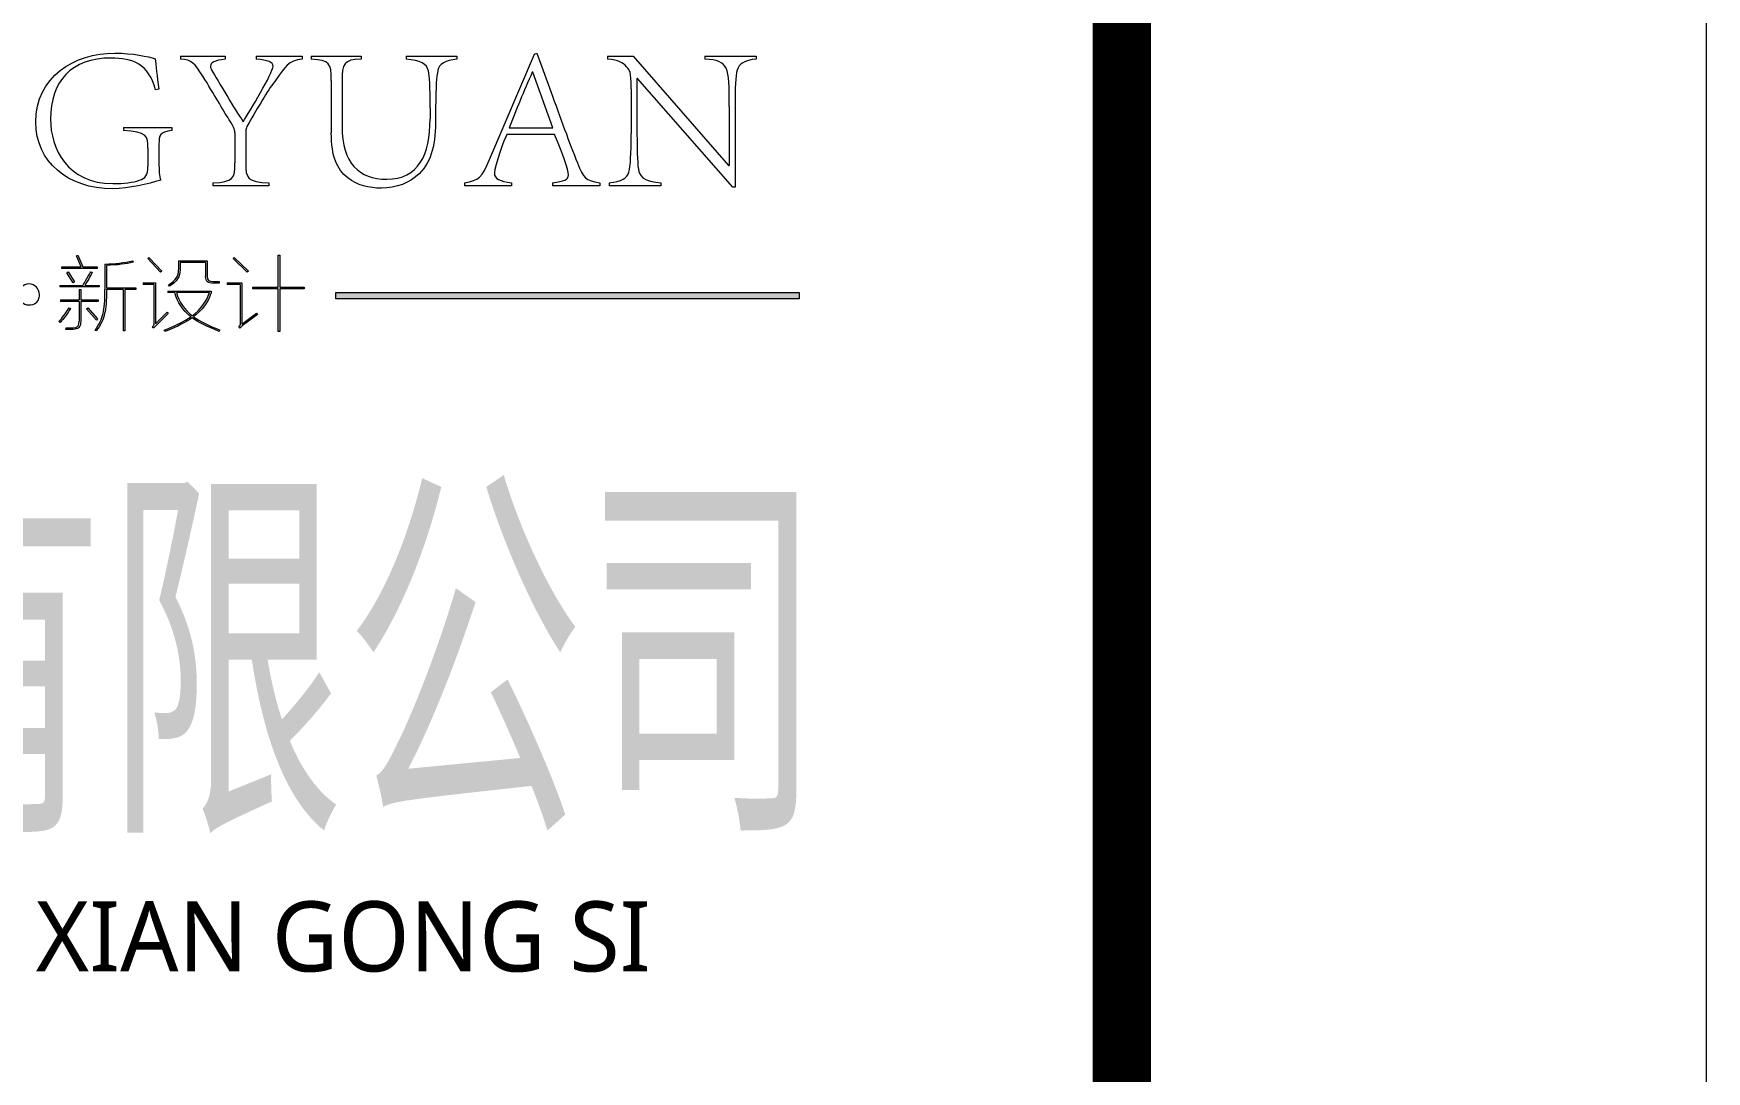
# Model space of a CAD drawing. Header units: inches. Extents: x -3272461 to -2504170, y 403793 to 1071042.
# Drawn here: x -2704905 to -2702044, y 891146 to 892922 of the extents above; entities that cross this region are included whole.
import ezdxf

# ---------------------------------------------------------------- set-up
doc = ezdxf.new("R2010")
doc.units = ezdxf.units.IN
doc.header["$LTSCALE"] = 1000
doc.header["$MEASUREMENT"] = 0
doc.layers.get('0').update_dxf_attribs({"lineweight": 18})
doc.layers.add('PUB_TITLE', color=153, linetype='Continuous', lineweight=18)
doc.layers.add('图层 1', color=7, linetype='Continuous', lineweight=18)
doc.styles.add('-黑体', font='', dxfattribs={"width": 0.7})
doc.styles.get('-黑体').set_extended_font_data('微软雅黑')

msp = doc.modelspace()

# ---------------------------------------------------------------- hatches: boundary and pattern name
msp.add_hatch(color=256).paths.add_polyline_path([(-2704388.5, 892478.4), (-2703596, 892478.4), (-2703596, 892467.7), (-2704388.5, 892467.7)], flags=0)

# ---------------------------------------------------------------- linework, layer by layer
for p, q in [((-2704654, 892882.9), (-2704654, 892877.9)), ((-2704577.6, 892882.9), (-2704577.6, 892877.9)), ((-2704524.5, 892882.9), (-2704524.5, 892877.9)), ((-2704445.9, 892882.9), (-2704445.9, 892877.9)), ((-2704430.4, 892882.9), (-2704430.4, 892877.9)), ((-2704345.1, 892882.9), (-2704345.1, 892877.9)), ((-2704268.3, 892882.9), (-2704268.3, 892877.9)), ((-2704181.2, 892882.9), (-2704181.2, 892877.9)), ((-2703923.6, 892882.9), (-2703923.6, 892877.9)), ((-2703757.3, 892882.9), (-2703757.3, 892877.9)), ((-2703669.5, 892882.9), (-2703669.5, 892877.9)), ((-2704396.1, 892841.1), (-2704396.1, 892751.6)), ((-2704377.6, 892841.1), (-2704377.6, 892762.5)), ((-2703873.4, 892844.7), (-2703873.4, 892750.5)), ((-2703883.3, 892827.3), (-2703883.3, 892750.5)), ((-2704227.2, 892794.4), (-2704227.2, 892775.6)), ((-2704217.7, 892794.4), (-2704217.7, 892777.4)), ((-2703715.5, 892796.9), (-2703715.5, 892696)), ((-2703705.6, 892796.9), (-2703705.6, 892658.8)), ((-2704751.7, 892760.8), (-2704751.7, 892755.8)), ((-2704668.9, 892760.8), (-2704668.9, 892755.8)), ((-2704560.9, 892751.6), (-2704560.9, 892700.6)), ((-2704542.5, 892754.1), (-2704542.5, 892700.6)), ((-2704709.6, 892725.4), (-2704709.6, 892694.6)), ((-2704690.8, 892732.5), (-2704690.8, 892700.6)), ((-2704598.5, 892666.3), (-2704598.5, 892661.3)), ((-2704502.9, 892666.3), (-2704502.9, 892661.3)), ((-2704168.2, 892666.3), (-2704168.2, 892661.3)), ((-2704087.8, 892666.3), (-2704087.8, 892661.3)), ((-2704018.1, 892666.3), (-2704018.1, 892661.3)), ((-2703937.1, 892666.3), (-2703937.1, 892661.3)), ((-2703920.8, 892666.3), (-2703920.8, 892661.3)), ((-2703832.7, 892666.3), (-2703832.7, 892661.3))]:
    msp.add_line(p, q)
at = {"lineweight": 9}
for p, q in [((-2704857.2, 892519.8), (-2704857.2, 892522.6)), ((-2704857.2, 892522.6), (-2704824.1, 892522.6)), ((-2704832, 892541.1), (-2704829.7, 892542.2)), ((-2704824.1, 892522.6), (-2704832, 892541.1)), ((-2704829.7, 892542.2), (-2704821.3, 892522.6)), ((-2704821.3, 892522.6), (-2704796.6, 892522.6)), ((-2704796.6, 892522.6), (-2704796.6, 892519.8)), ((-2704783.2, 892527.1), (-2704783.2, 892483.9)), ((-2704780.4, 892524.9), (-2704780.4, 892486.7)), ((-2704709.7, 892536.6), (-2704708, 892538.3)), ((-2704688.4, 892513.1), (-2704709.7, 892536.6)), ((-2704708, 892538.3), (-2704686.2, 892514.8)), ((-2704657.6, 892532.7), (-2704657.6, 892517.5)), ((-2704654.8, 892529.9), (-2704654.8, 892517.5)), ((-2704611, 892529.9), (-2704611, 892505.8)), ((-2704608.2, 892532.7), (-2704608.2, 892505.8)), ((-2704563.9, 892536.6), (-2704562.2, 892538.3)), ((-2704539.8, 892513.1), (-2704563.9, 892536.6)), ((-2704562.2, 892538.3), (-2704537.6, 892514.8)), ((-2704487.1, 892542.2), (-2704484.3, 892542.2)), ((-2704487.1, 892487.8), (-2704487.1, 892542.2)), ((-2704484.3, 892542.2), (-2704484.3, 892487.8)), ((-2704796.6, 892519.8), (-2704857.2, 892519.8)), ((-2704848.2, 892512.5), (-2704846, 892514.2)), ((-2704837.6, 892495.1), (-2704848.2, 892512.5)), ((-2704846, 892514.2), (-2704835.3, 892496.8)), ((-2704835.3, 892496.8), (-2704837.6, 892495.1)), ((-2704718.1, 892495.1), (-2704718.1, 892492.3)), ((-2704699.6, 892492.3), (-2704699.6, 892423.3)), ((-2704696.8, 892495.1), (-2704696.8, 892425)), ((-2704686.2, 892514.8), (-2704688.4, 892513.1)), ((-2704588, 892497.4), (-2704588, 892494.6)), ((-2704574, 892495.1), (-2704574, 892492.3)), ((-2704552.1, 892492.3), (-2704552.1, 892423.3)), ((-2704549.3, 892495.1), (-2704549.3, 892424.5)), ((-2704537.6, 892514.8), (-2704539.8, 892513.1)), ((-2704860.6, 892490.6), (-2704860.6, 892488.4)), ((-2704859.4, 892466), (-2704859.4, 892463.2)), ((-2704827.5, 892483.9), (-2704827.5, 892466)), ((-2704824.7, 892483.9), (-2704824.7, 892466)), ((-2704795, 892466), (-2704795, 892463.2)), ((-2704793.3, 892490.6), (-2704793.3, 892488.4)), ((-2704751.8, 892483.9), (-2704751.8, 892412.7)), ((-2704749, 892483.9), (-2704749, 892412.7)), ((-2704730.5, 892486.7), (-2704730.5, 892483.9)), ((-2704675.5, 892481.1), (-2704675.5, 892478.3)), ((-2704601.5, 892481.1), (-2704601.5, 892478.3)), ((-2704530.3, 892485), (-2704530.3, 892487.8)), ((-2704530.3, 892487.8), (-2704487.1, 892487.8)), ((-2704487.1, 892485), (-2704530.3, 892485)), ((-2704487.1, 892412.1), (-2704487.1, 892485)), ((-2704484.3, 892487.8), (-2704442.8, 892487.8)), ((-2704442.8, 892485), (-2704484.3, 892485)), ((-2704484.3, 892485), (-2704484.3, 892412.1)), ((-2704442.8, 892487.8), (-2704442.8, 892485)), ((-2704827.5, 892463.2), (-2704827.5, 892429.5)), ((-2704824.7, 892463.2), (-2704824.7, 892429.5)), ((-2704814.6, 892450.8), (-2704812.3, 892452.5)), ((-2704797.8, 892431.2), (-2704814.6, 892450.8)), ((-2704812.3, 892452.5), (-2704796.1, 892433.4)), ((-2704796.1, 892433.4), (-2704797.8, 892431.2)), ((-2704484.3, 892412.1), (-2704487.1, 892412.1))]:
    msp.add_line(p, q, dxfattribs=at)
at = {"lineweight": 0}
for p, q in [((-2704388.5, 892478.4), (-2703596, 892478.4)), ((-2704388.5, 892467.7), (-2704388.5, 892478.4)), ((-2703596, 892467.7), (-2704388.5, 892467.7))]:
    msp.add_line(p, q, dxfattribs=at)
for points, knots in [([(-2704687.6, 892670.5), (-2704710.6, 892664.9), (-2704740.7, 892656), (-2704769.7, 892656), (-2704846.9, 892656), (-2704901.4, 892702.7), (-2704901.4, 892770), (-2704901.4, 892847.5), (-2704835.9, 892888.2), (-2704766.2, 892888.2), (-2704736.1, 892888.2), (-2704709.2, 892882.2), (-2704697.2, 892878.6)], [0, 0, 0, 0, 134.821043, 134.821043, 134.821043, 269.642087, 269.642087, 269.642087, 404.46313, 404.46313, 404.46313, 539.284173, 539.284173, 539.284173, 539.284173]), ([(-2704696.8, 892825.5), (-2704708.5, 892870.1), (-2704736.1, 892879.7), (-2704772.6, 892879.7), (-2704840.5, 892879.7), (-2704876.3, 892840.4), (-2704876.3, 892774.9), (-2704876.3, 892725.4), (-2704847.9, 892664.9), (-2704769.7, 892664.9), (-2704751, 892664.9), (-2704735, 892667), (-2704724.4, 892670.5)], [0, 0, 0, 0, 119.39498, 119.39498, 119.39498, 238.78996, 238.78996, 238.78996, 358.18494, 358.18494, 358.18494, 477.57992, 477.57992, 477.57992, 477.57992]), ([(-2704577.6, 892877.9), (-2704596.3, 892875.5), (-2704602.7, 892871.9), (-2704602.7, 892865.9), (-2704602.7, 892863.1), (-2704601.3, 892859.5), (-2704598.8, 892855.6)], [0, 0, 0, 0, 20.217174, 20.217174, 20.217174, 40.434348, 40.434348, 40.434348, 40.434348]), ([(-2704546.8, 892770.7), (-2704536.2, 892788), (-2704495.8, 892854.6), (-2704495.8, 892865.5), (-2704495.8, 892873), (-2704504, 892875.5), (-2704524.5, 892877.9)], [0, 0, 0, 0, 70.333543, 70.333543, 70.333543, 140.667086, 140.667086, 140.667086, 140.667086]), ([(-2704377.6, 892762.5), (-2704377.6, 892699.9), (-2704349, 892672.3), (-2704301.2, 892672.3), (-2704246.7, 892672.3), (-2704227.6, 892714.1), (-2704227.2, 892775.6)], [0, 0, 0, 0, 136.170621, 136.170621, 136.170621, 272.341242, 272.341242, 272.341242, 272.341242]), ([(-2704096, 892749.1), (-2704099.5, 892742.4), (-2704117.2, 892694.6), (-2704117.2, 892683.6), (-2704117.2, 892671.6), (-2704107.7, 892669.5), (-2704087.8, 892666.3)], [0, 0, 0, 0, 52.844456, 52.844456, 52.844456, 105.688912, 105.688912, 105.688912, 105.688912]), ([(-2704018.1, 892666.3), (-2703997.9, 892669.1), (-2703990.5, 892671.2), (-2703990.5, 892679.7), (-2703990.5, 892688.9), (-2704001.1, 892716.5), (-2704014.2, 892749.1)], [0, 0, 0, 0, 53.039687, 53.039687, 53.039687, 106.079374, 106.079374, 106.079374, 106.079374]), ([(-2704245.6, 892681.8), (-2704261.2, 892666.3), (-2704285.6, 892657.1), (-2704310.4, 892657.1), (-2704331.3, 892657.1), (-2704351.8, 892661.7), (-2704368.1, 892674.8)], [0, 0, 0, 0, 65.929363, 65.929363, 65.929363, 131.858727, 131.858727, 131.858727, 131.858727])]:
    msp.add_open_spline(points, degree=3, knots=knots)
for points in [[(-2704697.2, 892878.6), (-2704696.1, 892868.4), (-2704694.3, 892848.2), (-2704691.2, 892826.3)], [(-2704654, 892882.9), (-2704654, 892882.9), (-2704577.6, 892882.9), (-2704577.6, 892882.9)], [(-2704615.8, 892848.9), (-2704630, 892870.5), (-2704634.2, 892876.9), (-2704654, 892877.9)], [(-2704524.5, 892882.9), (-2704524.5, 892882.9), (-2704445.9, 892882.9), (-2704445.9, 892882.9)], [(-2704445.9, 892877.9), (-2704470.3, 892875.1), (-2704474.6, 892865.2), (-2704490.5, 892842.9)], [(-2704430.4, 892882.9), (-2704430.4, 892882.9), (-2704345.1, 892882.9), (-2704345.1, 892882.9)], [(-2704396.1, 892841.1), (-2704396.1, 892871.6), (-2704398.9, 892875.1), (-2704430.4, 892877.9)], [(-2704345.1, 892877.9), (-2704375.2, 892877.2), (-2704377.6, 892869.4), (-2704377.6, 892841.1)], [(-2704268.3, 892882.9), (-2704268.3, 892882.9), (-2704181.2, 892882.9), (-2704181.2, 892882.9)], [(-2704230.1, 892858.1), (-2704232.5, 892869.4), (-2704243.5, 892875.5), (-2704268.3, 892877.9)], [(-2704181.2, 892877.9), (-2704200.7, 892875.8), (-2704212.4, 892869.4), (-2704214.1, 892858.5)], [(-2704125.7, 892706.3), (-2704125.7, 892706.3), (-2704048.9, 892886.4), (-2704048.9, 892886.4)], [(-2704048.9, 892886.4), (-2704048.9, 892886.4), (-2704044.6, 892888.2), (-2704044.6, 892888.2)], [(-2704044.6, 892888.2), (-2704044.6, 892888.2), (-2704020.9, 892822.7), (-2704020.9, 892822.7)], [(-2703923.6, 892882.9), (-2703923.6, 892882.9), (-2703880.1, 892882.9), (-2703880.1, 892882.9)], [(-2703891.4, 892864.8), (-2703897.5, 892871.9), (-2703904.9, 892875.8), (-2703923.6, 892877.9)], [(-2703883.3, 892827.3), (-2703883.3, 892858.8), (-2703885.1, 892857), (-2703891.4, 892864.8)], [(-2703880.1, 892882.9), (-2703880.1, 892882.9), (-2703716.6, 892696), (-2703716.6, 892696)], [(-2703757.3, 892882.9), (-2703757.3, 892882.9), (-2703669.5, 892882.9), (-2703669.5, 892882.9)], [(-2703715.5, 892796.9), (-2703715.5, 892865.9), (-2703715.9, 892875.1), (-2703757.3, 892877.9)], [(-2703669.5, 892877.9), (-2703690, 892876.1), (-2703698.9, 892869.4), (-2703702.1, 892859.2)], [(-2704570.5, 892774.2), (-2704582.5, 892792.3), (-2704596, 892816.7), (-2704615.8, 892848.9)], [(-2704598.8, 892855.6), (-2704583.6, 892830.2), (-2704563.4, 892795.8), (-2704546.8, 892770.7)], [(-2704490.5, 892842.9), (-2704503.3, 892826.3), (-2704517.8, 892802.2), (-2704535.1, 892772.1)], [(-2704227.2, 892794.4), (-2704227.2, 892833), (-2704227.6, 892847.5), (-2704230.1, 892858.1)], [(-2704214.1, 892858.5), (-2704215.9, 892847.5), (-2704217.7, 892833.3), (-2704217.7, 892794.4)], [(-2704052.4, 892855.3), (-2704066.6, 892823.8), (-2704080.4, 892790.2), (-2704091.7, 892760.4)], [(-2704051.7, 892855.3), (-2704051.7, 892855.3), (-2704052.4, 892855.3), (-2704052.4, 892855.3)], [(-2704017.4, 892760.4), (-2704017.4, 892760.4), (-2704051.7, 892855.3), (-2704051.7, 892855.3)], [(-2703709.5, 892658.8), (-2703709.5, 892658.8), (-2703872.7, 892844.7), (-2703872.7, 892844.7)], [(-2703872.7, 892844.7), (-2703872.7, 892844.7), (-2703873.4, 892844.7), (-2703873.4, 892844.7)], [(-2703702.1, 892859.2), (-2703705.3, 892848.2), (-2703705.6, 892830.2), (-2703705.6, 892796.9)], [(-2704691.2, 892826.3), (-2704691.2, 892826.3), (-2704696.8, 892825.5), (-2704696.8, 892825.5)], [(-2704020.9, 892822.7), (-2704004.7, 892778.5), (-2703988.7, 892734.2), (-2703975.3, 892700.2)], [(-2704751.7, 892760.8), (-2704751.7, 892760.8), (-2704668.9, 892760.8), (-2704668.9, 892760.8)], [(-2704709.6, 892725.4), (-2704709.6, 892747), (-2704711.3, 892753), (-2704751.7, 892755.8)], [(-2704668.9, 892755.8), (-2704689.7, 892752.6), (-2704690.8, 892748), (-2704690.8, 892732.5)], [(-2704560.9, 892751.6), (-2704560.9, 892755.5), (-2704561.7, 892759.4), (-2704570.5, 892774.2)], [(-2704535.1, 892772.1), (-2704541.8, 892761.5), (-2704542.2, 892757.6), (-2704542.5, 892754.1)], [(-2704368.1, 892674.8), (-2704386.5, 892689.6), (-2704396.1, 892711.6), (-2704396.1, 892751.6)], [(-2704217.7, 892777.4), (-2704217.7, 892733.2), (-2704223.7, 892704.5), (-2704245.6, 892681.8)], [(-2704091.7, 892760.4), (-2704091.7, 892760.4), (-2704017.4, 892760.4), (-2704017.4, 892760.4)], [(-2703887.2, 892684.7), (-2703884.4, 892695.3), (-2703883.3, 892714.8), (-2703883.3, 892750.5)], [(-2703873.4, 892750.5), (-2703873, 892714.8), (-2703872.7, 892695.3), (-2703870.2, 892685.4)], [(-2704014.2, 892749.1), (-2704014.2, 892749.1), (-2704096, 892749.1), (-2704096, 892749.1)], [(-2704724.4, 892670.5), (-2704713.8, 892674.1), (-2704709.6, 892679), (-2704709.6, 892694.6)], [(-2704690.8, 892700.6), (-2704690.8, 892688.2), (-2704690.4, 892677.6), (-2704687.6, 892670.5)], [(-2704598.5, 892666.3), (-2704563.8, 892667.7), (-2704560.9, 892673.7), (-2704560.9, 892700.6)], [(-2704542.5, 892700.6), (-2704542.5, 892673.7), (-2704539.7, 892667.7), (-2704502.9, 892666.3)], [(-2704168.2, 892666.3), (-2704143.4, 892671.2), (-2704138.8, 892674.4), (-2704125.7, 892706.3)], [(-2703975.3, 892700.2), (-2703964.7, 892674.1), (-2703961.8, 892670.2), (-2703937.1, 892666.3)], [(-2703716.6, 892696), (-2703716.6, 892696), (-2703715.5, 892696), (-2703715.5, 892696)], [(-2703920.8, 892666.3), (-2703899.9, 892667.7), (-2703890, 892674.8), (-2703887.2, 892684.7)], [(-2703870.2, 892685.4), (-2703867, 892674.4), (-2703856.4, 892668), (-2703832.7, 892666.3)], [(-2704502.9, 892661.3), (-2704502.9, 892661.3), (-2704598.5, 892661.3), (-2704598.5, 892661.3)], [(-2704087.8, 892661.3), (-2704087.8, 892661.3), (-2704168.2, 892661.3), (-2704168.2, 892661.3)], [(-2703937.1, 892661.3), (-2703937.1, 892661.3), (-2704018.1, 892661.3), (-2704018.1, 892661.3)], [(-2703832.7, 892661.3), (-2703832.7, 892661.3), (-2703920.8, 892661.3), (-2703920.8, 892661.3)], [(-2703705.6, 892658.8), (-2703705.6, 892658.8), (-2703709.5, 892658.8), (-2703709.5, 892658.8)]]:
    msp.add_open_spline(points, degree=3)
at = {"lineweight": 9}
for points in [[(-2704783.2, 892527.1), (-2704766, 892527.8), (-2704750.1, 892529.7), (-2704735.5, 892532.7)], [(-2704735, 892530.5), (-2704746.6, 892527.5), (-2704761.7, 892525.6), (-2704780.4, 892524.9)], [(-2704735.5, 892532.7), (-2704735.5, 892532.7), (-2704735, 892530.5), (-2704735, 892530.5)], [(-2704657.6, 892532.7), (-2704657.6, 892532.7), (-2704608.2, 892532.7), (-2704608.2, 892532.7)], [(-2704611, 892529.9), (-2704611, 892529.9), (-2704654.8, 892529.9), (-2704654.8, 892529.9)], [(-2704820.7, 892490.6), (-2704819.6, 892492.9), (-2704817.4, 892496.8), (-2704814, 892502.4)], [(-2704805, 892513.1), (-2704806.9, 892509.3), (-2704810.9, 892502.2), (-2704816.8, 892491.8)], [(-2704814, 892502.4), (-2704810.7, 892508.4), (-2704808.4, 892512.3), (-2704807.3, 892514.2)], [(-2704807.3, 892514.2), (-2704807.3, 892514.2), (-2704805, 892513.1), (-2704805, 892513.1)], [(-2704718.1, 892495.1), (-2704718.1, 892495.1), (-2704696.8, 892495.1), (-2704696.8, 892495.1)], [(-2704699.6, 892492.3), (-2704699.6, 892492.3), (-2704718.1, 892492.3), (-2704718.1, 892492.3)], [(-2704674.4, 892491.8), (-2704662.4, 892498.5), (-2704656.8, 892507.1), (-2704657.6, 892517.5)], [(-2704654.8, 892517.5), (-2704654.4, 892506), (-2704660.4, 892496.6), (-2704672.7, 892489.5)], [(-2704597.6, 892494.6), (-2704606.9, 892494.2), (-2704611.4, 892497.9), (-2704611, 892505.8)], [(-2704608.2, 892505.8), (-2704609, 892499.8), (-2704605.4, 892497), (-2704597.6, 892497.4)], [(-2704597.6, 892497.4), (-2704597.6, 892497.4), (-2704588, 892497.4), (-2704588, 892497.4)], [(-2704588, 892494.6), (-2704588, 892494.6), (-2704597.6, 892494.6), (-2704597.6, 892494.6)], [(-2704574, 892495.1), (-2704574, 892495.1), (-2704549.3, 892495.1), (-2704549.3, 892495.1)], [(-2704552.1, 892492.3), (-2704552.1, 892492.3), (-2704574, 892492.3), (-2704574, 892492.3)], [(-2704793.3, 892488.4), (-2704793.3, 892488.4), (-2704860.6, 892488.4), (-2704860.6, 892488.4)], [(-2704860.6, 892490.6), (-2704860.6, 892490.6), (-2704820.7, 892490.6), (-2704820.7, 892490.6)], [(-2704859.4, 892466), (-2704859.4, 892466), (-2704827.5, 892466), (-2704827.5, 892466)], [(-2704827.5, 892483.9), (-2704827.5, 892483.9), (-2704824.7, 892483.9), (-2704824.7, 892483.9)], [(-2704824.7, 892466), (-2704824.7, 892466), (-2704795, 892466), (-2704795, 892466)], [(-2704817.4, 892490.6), (-2704817.4, 892490.6), (-2704793.3, 892490.6), (-2704793.3, 892490.6)], [(-2704816.8, 892491.8), (-2704817.2, 892491.4), (-2704817.4, 892491), (-2704817.4, 892490.6)], [(-2704786.5, 892442.4), (-2704784.3, 892451), (-2704783.2, 892464.8), (-2704783.2, 892483.9)], [(-2704780.4, 892483.9), (-2704780.4, 892465.2), (-2704781.5, 892451.4), (-2704783.7, 892442.4)], [(-2704780.4, 892486.7), (-2704780.4, 892486.7), (-2704730.5, 892486.7), (-2704730.5, 892486.7)], [(-2704751.8, 892483.9), (-2704751.8, 892483.9), (-2704780.4, 892483.9), (-2704780.4, 892483.9)], [(-2704730.5, 892483.9), (-2704730.5, 892483.9), (-2704749, 892483.9), (-2704749, 892483.9)], [(-2704675.5, 892481.1), (-2704675.5, 892481.1), (-2704601.5, 892481.1), (-2704601.5, 892481.1)], [(-2704663.7, 892478.3), (-2704663.7, 892478.3), (-2704675.5, 892478.3), (-2704675.5, 892478.3)], [(-2704672.7, 892489.5), (-2704672.7, 892489.5), (-2704674.4, 892491.8), (-2704674.4, 892491.8)], [(-2704636.3, 892436.8), (-2704650.1, 892448.4), (-2704659.3, 892462.2), (-2704663.7, 892478.3)], [(-2704604.3, 892478.3), (-2704604.3, 892478.3), (-2704660.9, 892478.3), (-2704660.9, 892478.3)], [(-2704660.9, 892478.3), (-2704656.4, 892462.6), (-2704647.5, 892449.3), (-2704634, 892438.5)], [(-2704634, 892438.5), (-2704619.4, 892449.7), (-2704609.5, 892463), (-2704604.3, 892478.3)], [(-2704601.5, 892478.3), (-2704606.7, 892462.2), (-2704616.8, 892448.4), (-2704631.8, 892436.8)], [(-2704862.2, 892429), (-2704856.3, 892434.9), (-2704850.3, 892442.8), (-2704844.3, 892452.5)], [(-2704842.1, 892451.4), (-2704847.7, 892442), (-2704853.6, 892434), (-2704860, 892427.3)], [(-2704827.5, 892463.2), (-2704827.5, 892463.2), (-2704859.4, 892463.2), (-2704859.4, 892463.2)], [(-2704844.3, 892452.5), (-2704844.3, 892452.5), (-2704842.1, 892451.4), (-2704842.1, 892451.4)], [(-2704795, 892463.2), (-2704795, 892463.2), (-2704824.7, 892463.2), (-2704824.7, 892463.2)], [(-2704800, 892413.8), (-2704792.9, 892423.9), (-2704788.4, 892433.4), (-2704786.5, 892442.4)], [(-2704783.7, 892442.4), (-2704785.6, 892433.4), (-2704790.3, 892423.5), (-2704797.8, 892412.7)], [(-2704696.8, 892425), (-2704696.8, 892425), (-2704676.6, 892444.7), (-2704676.6, 892444.7)], [(-2704674.9, 892442.4), (-2704674.9, 892442.4), (-2704696.3, 892421.7), (-2704696.3, 892421.7)], [(-2704681.7, 892414.4), (-2704662.6, 892421.5), (-2704647.5, 892429), (-2704636.3, 892436.8)], [(-2704634, 892435.1), (-2704643.4, 892428.4), (-2704658.9, 892420.5), (-2704680.6, 892411.6)], [(-2704676.6, 892444.7), (-2704676.6, 892444.7), (-2704674.9, 892442.4), (-2704674.9, 892442.4)], [(-2704588, 892412.1), (-2704608.2, 892420), (-2704623.6, 892427.6), (-2704634, 892435.1)], [(-2704631.8, 892436.8), (-2704620.2, 892429), (-2704605.4, 892421.7), (-2704587.5, 892414.9)], [(-2704549.3, 892424.5), (-2704549.3, 892424.5), (-2704524.1, 892443), (-2704524.1, 892443)], [(-2704522.4, 892440.7), (-2704522.4, 892440.7), (-2704548.8, 892421.7), (-2704548.8, 892421.7)], [(-2704524.1, 892443), (-2704524.1, 892443), (-2704522.4, 892440.7), (-2704522.4, 892440.7)], [(-2704860, 892427.3), (-2704860, 892427.3), (-2704862.2, 892429), (-2704862.2, 892429)], [(-2704849.9, 892415.5), (-2704849.9, 892415.5), (-2704849.4, 892418.3), (-2704849.4, 892418.3)], [(-2704837.6, 892415.5), (-2704841.7, 892415.5), (-2704845.8, 892415.5), (-2704849.9, 892415.5)], [(-2704849.4, 892418.3), (-2704845.2, 892418.3), (-2704841.3, 892418.3), (-2704837.6, 892418.3)], [(-2704824.7, 892429.5), (-2704824.3, 892419.8), (-2704828.6, 892415.1), (-2704837.6, 892415.5)], [(-2704837.6, 892418.3), (-2704830.5, 892417.9), (-2704827.1, 892421.7), (-2704827.5, 892429.5)], [(-2704797.8, 892412.7), (-2704797.8, 892412.7), (-2704800, 892413.8), (-2704800, 892413.8)], [(-2704749, 892412.7), (-2704749, 892412.7), (-2704751.8, 892412.7), (-2704751.8, 892412.7)], [(-2704701.9, 892418.9), (-2704700.4, 892421.5), (-2704699.6, 892423), (-2704699.6, 892423.3)], [(-2704699.6, 892417.7), (-2704699.6, 892417.7), (-2704701.9, 892418.9), (-2704701.9, 892418.9)], [(-2704696.3, 892421.7), (-2704697.4, 892420.2), (-2704698.5, 892418.9), (-2704699.6, 892417.7)], [(-2704680.6, 892411.6), (-2704680.6, 892411.6), (-2704681.7, 892414.4), (-2704681.7, 892414.4)], [(-2704587.5, 892414.9), (-2704587.5, 892414.9), (-2704588, 892412.1), (-2704588, 892412.1)], [(-2704554.4, 892419.4), (-2704552.9, 892421.3), (-2704552.1, 892422.6), (-2704552.1, 892423.3)], [(-2704552.7, 892417.7), (-2704552.7, 892417.7), (-2704554.4, 892419.4), (-2704554.4, 892419.4)], [(-2704549.9, 892420), (-2704551, 892419.2), (-2704552, 892418.5), (-2704552.7, 892417.7)], [(-2704548.8, 892421.7), (-2704549.1, 892421.3), (-2704549.5, 892420.7), (-2704549.9, 892420)]]:
    msp.add_open_spline(points, degree=3, dxfattribs=at)
msp.add_open_spline([(-2704895.2, 892475.2), (-2704895.2, 892475.2), (-2704895.2, 892475.2), (-2704895.2, 892475.2), (-2704895.2, 892475.2), (-2704895.2, 892475.2), (-2704895.2, 892465.3), (-2704903.2, 892457.3), (-2704913.2, 892457.3), (-2704923.1, 892457.3), (-2704931.1, 892465.3), (-2704931.1, 892475.2), (-2704931.1, 892485.1), (-2704923.1, 892493.2), (-2704913.2, 892493.2), (-2704903.2, 892493.2), (-2704895.2, 892485.1), (-2704895.2, 892475.2)], degree=3, knots=[0, 0, 0, 0, 0.866475, 1.73295, 3.4659, 6.931801, 13.863602, 27.727203, 27.727203, 27.727203, 55.454406, 55.454406, 55.454406, 83.181609, 83.181609, 83.181609, 110.908812, 110.908812, 110.908812, 110.908812], dxfattribs=at)
at = {"layer": 'PUB_TITLE'}
msp.add_lwpolyline([(-2702044.3, 857130.6), (-2702044.3, 899130.6), (-2761444.3, 899130.6), (-2761444.3, 857130.6)], close=True, dxfattribs=at)
msp.add_lwpolyline([(-2703044.3, 858130.6, 100, 100, 0), (-2703044.3, 898130.6, 100, 100, 0), (-2758944.3, 898130.6, 100, 100, 0), (-2758944.3, 858130.6, 100, 100, 0)], format="xyseb", close=True, dxfattribs=at)
at = {"layer": '图层 1', "lineweight": 0}
msp.add_line((-2703596, 892478.4), (-2703596, 892467.7), dxfattribs=at)

# ---------------------------------------------------------------- texts
at = {"style": '-黑体', "width": 0.6}
msp.add_text('工程设计有限公司', height=500, dxfattribs=at).set_placement((-2706828.5, 891607.8))
at = {"insert": (-2706857.1, 891284.9), "char_height": 120, "width": 4813.237, "attachment_point": 7, "style": '-黑体'}
msp.add_mtext('{\\W1; GONG CHENG SHE JI YOU XIAN GONG SI }', dxfattribs=at)

doc.saveas('drawing.dxf')
